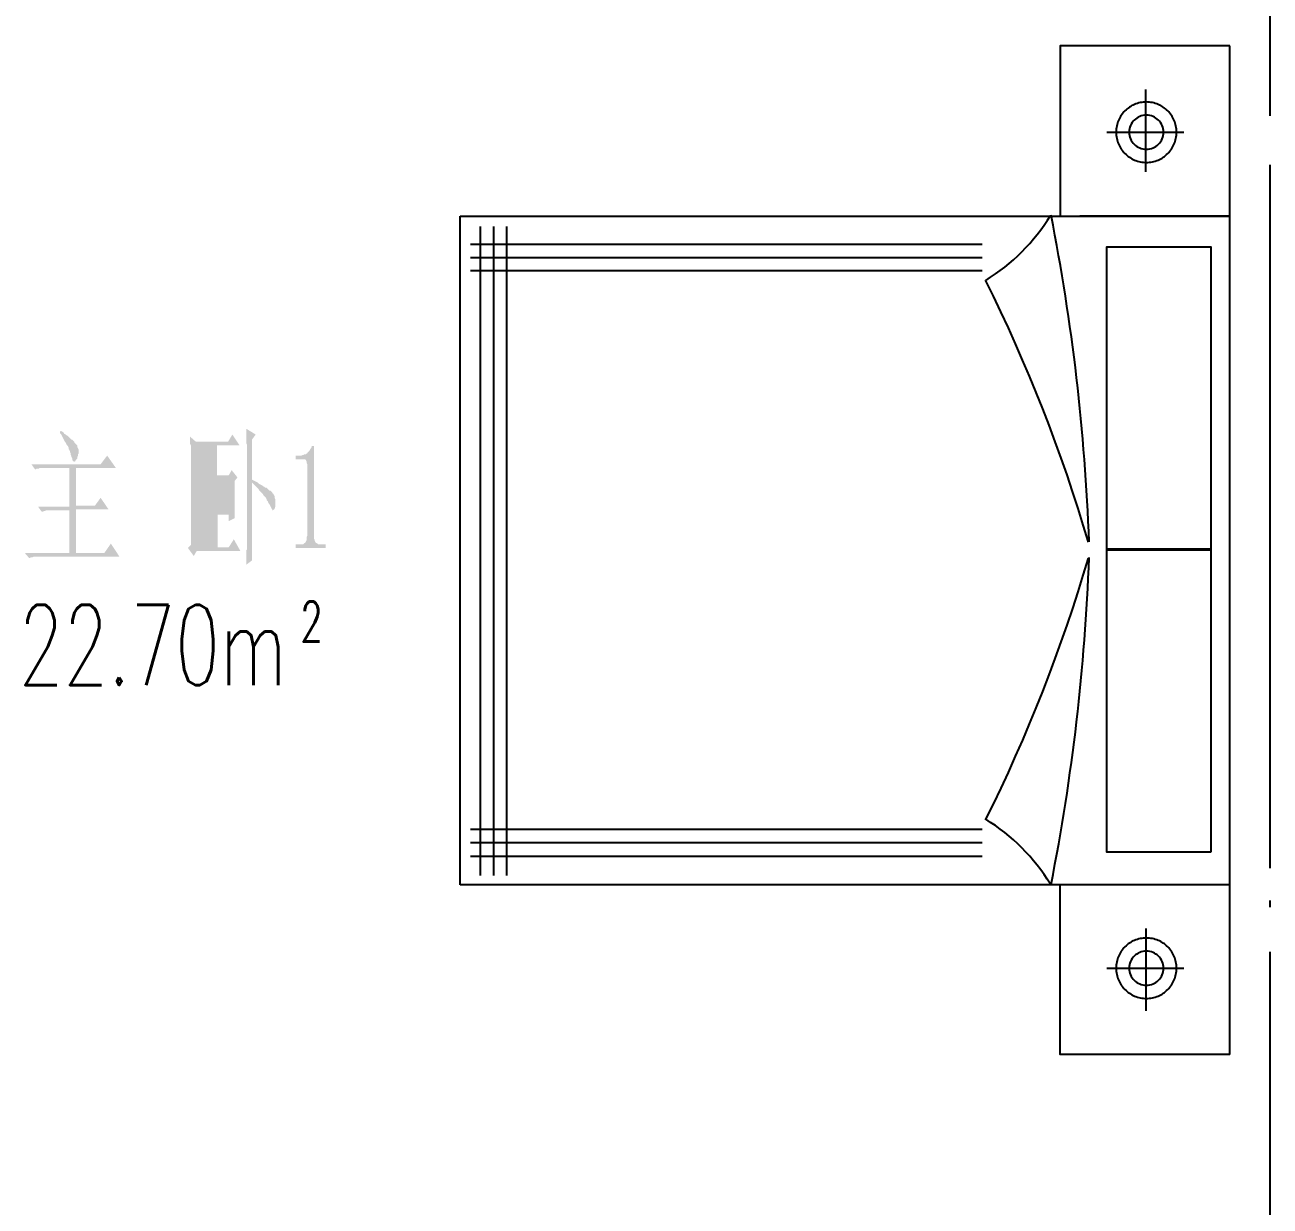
# Model space of a CAD drawing. Header units: millimetres. Extents: x -1120 to 100154, y -9529 to 14223.
# Drawn here: x 9279 to 13001, y 25 to 3558 of the extents above; entities that cross this region are included whole.
import ezdxf

# ---------------------------------------------------------------- set-up
doc = ezdxf.new("R2010")
doc.units = ezdxf.units.MM
doc.linetypes.add('DOTE', pattern=[2.42, 2, -0.2, 0.02, -0.2])
for name, color, linetype in [('A-DOTE', 1, 'Continuous'), ('A-房间名称', 7, 'Continuous'), ('A-立面看线', 7, 'Continuous')]:
    doc.layers.add(name, color=color, linetype=linetype)
doc.styles.add('_TCH_WINDOW', font='SIMPLEX', dxfattribs={"bigfont": 'GBCBIG'})

msp = doc.modelspace()

# ---------------------------------------------------------------- hatches: boundary and pattern name
at = {"layer": 'A-立面看线'}
for points in [[(9942.6, 2298), (9942.6, 2302.3), (9940.4, 2306.7), (9940.4, 2308.8), (9940.4, 2313.2), (9940.4, 2317.5), (9940.4, 2321.9), (9940.4, 2326.2), (9940.4, 2332.8), (9940.4, 2337.1), (9940.4, 2341.5), (9940.4, 2348), (9940.4, 2350.2), (9968.7, 2332.8), (9957.8, 2317.5), (9957.8, 2197.9), (9962.2, 2195.7), (9966.5, 2193.5), (9970.9, 2191.3), (9975.2, 2189.2), (9979.6, 2184.8), (9983.9, 2182.6), (9988.3, 2180.4), (9990.5, 2178.3), (9994.8, 2176.1), (9997, 2173.9), (10001.3, 2173.9), (10003.5, 2171.7), (10005.7, 2169.6), (10007.9, 2167.4), (10010, 2165.2), (10012.2, 2165.2), (10014.4, 2163), (10016.6, 2160.9), (10016.6, 2160.9), (10018.7, 2158.7), (10018.7, 2156.5), (10020.9, 2156.5), (10020.9, 2156.5), (10023.1, 2152.2), (10025.3, 2147.8), (10025.3, 2143.5), (10027.5, 2139.1), (10027.5, 2134.8), (10027.5, 2132.6), (10027.5, 2130.4), (10027.5, 2128.2), (10027.5, 2123.9), (10027.5, 2117.3), (10027.5, 2117.3), (10025.3, 2110.8), (10023.1, 2108.6), (10020.9, 2106.5), (10020.9, 2106.5), (10018.7, 2106.5), (10018.7, 2108.6), (10016.6, 2110.8), (10014.4, 2115.2), (10012.2, 2119.5), (10010, 2123.9), (10007.9, 2126), (10005.7, 2130.4), (10005.7, 2132.6), (10003.5, 2134.8), (10001.3, 2136.9), (10001.3, 2139.1), (9999.2, 2143.5), (9997, 2145.6), (9994.8, 2147.8), (9992.6, 2150), (9990.5, 2154.3), (9988.3, 2156.5), (9986.1, 2158.7), (9981.8, 2163), (9979.6, 2165.2), (9977.4, 2169.6), (9975.2, 2171.7), (9970.9, 2176.1), (9968.7, 2178.3), (9964.3, 2182.6), (9962.2, 2184.8), (9957.8, 2189.2), (9957.8, 2189.2), (9957.8, 2006.4), (9957.8, 2004.2), (9957.8, 1999.8), (9957.8, 1995.5), (9957.8, 1991.1), (9957.8, 1986.8), (9957.8, 1982.4), (9957.8, 1978.1), (9957.8, 1973.7), (9957.8, 1969.4), (9957.8, 1962.8), (9957.8, 1958.5), (9957.8, 1956.3), (9940.4, 1943.3), (9940.4, 1949.8), (9940.4, 1954.1), (9940.4, 1958.5), (9940.4, 1965), (9940.4, 1969.4), (9940.4, 1973.7), (9940.4, 1978.1), (9940.4, 1982.4), (9940.4, 1986.8), (9942.6, 1989), (9942.6, 1993.3), (9942.6, 1995.5), (9942.6, 2298)], [(9385.5, 2343.7), (9389.9, 2341.5), (9394.2, 2339.3), (9396.4, 2335), (9400.7, 2332.8), (9402.9, 2330.6), (9407.3, 2328.4), (9409.4, 2326.2), (9413.8, 2321.9), (9416, 2319.7), (9418.1, 2317.5), (9420.3, 2317.5), (9422.5, 2315.4), (9424.7, 2313.2), (9426.8, 2311), (9426.8, 2308.8), (9429, 2306.7), (9429, 2306.7), (9433.4, 2302.3), (9435.6, 2300.1), (9435.6, 2295.8), (9437.7, 2291.4), (9439.9, 2287.1), (9439.9, 2284.9), (9439.9, 2280.5), (9439.9, 2276.2), (9437.7, 2274), (9437.7, 2269.7), (9435.6, 2265.3), (9435.6, 2261), (9431.2, 2256.6), (9429, 2252.3), (9426.8, 2252.3), (9426.8, 2250.1), (9424.7, 2252.3), (9422.5, 2254.4), (9420.3, 2256.6), (9420.3, 2261), (9418.1, 2265.3), (9418.1, 2267.5), (9416, 2271.8), (9416, 2274), (9416, 2276.2), (9413.8, 2280.5), (9413.8, 2282.7), (9411.6, 2287.1), (9409.4, 2289.3), (9409.4, 2293.6), (9407.3, 2298), (9405.1, 2300.1), (9402.9, 2304.5), (9400.7, 2308.8), (9398.6, 2311), (9396.4, 2315.4), (9394.2, 2319.7), (9392, 2324.1), (9389.9, 2328.4), (9387.7, 2332.8), (9383.3, 2337.1), (9383.3, 2339.3), (9385.5, 2343.7)], [(9905.6, 2121.7), (9905.6, 2117.3), (9905.6, 2113), (9905.6, 2108.6), (9905.6, 2104.3), (9905.6, 2099.9), (9905.6, 2095.6), (9905.6, 2091.2), (9905.6, 2084.7), (9905.6, 2082.5), (9888.2, 2073.8), (9888.2, 2093.4), (9855.5, 2093.4), (9855.5, 1995.5), (9888.2, 1995.5), (9903.4, 2019.4), (9923, 1984.6), (9792.4, 1984.6), (9783.7, 1969.4), (9766.3, 1993.3), (9775, 2002), (9775, 2278.4), (9775, 2282.7), (9775, 2287.1), (9775, 2291.4), (9775, 2295.8), (9775, 2300.1), (9772.8, 2304.5), (9772.8, 2308.8), (9772.8, 2313.2), (9772.8, 2317.5), (9772.8, 2321.9), (9772.8, 2326.2), (9790.3, 2311), (9886, 2311), (9899.1, 2332.8), (9920.8, 2300.1), (9853.4, 2300.1), (9853.4, 2210.9), (9888.2, 2210.9), (9896.9, 2226.1), (9914.3, 2204.4), (9905.6, 2193.5), (9905.6, 2121.7)], [(9790.3, 2300.1), (9790.3, 2210.9), (9838.1, 2210.9), (9838.1, 2300.1), (9790.3, 2300.1)], [(10142.8, 2298), (10142.8, 2030.3), (10142.8, 2025.9), (10142.8, 2021.6), (10145, 2017.2), (10145, 2015.1), (10147.1, 2010.7), (10147.1, 2010.7), (10149.3, 2008.5), (10153.7, 2006.4), (10155.8, 2004.2), (10158, 2004.2), (10162.4, 2004.2), (10164.5, 2004.2), (10177.6, 2004.2), (10177.6, 1993.3), (10088.4, 1993.3), (10088.4, 2004.2), (10099.3, 2004.2), (10103.6, 2004.2), (10105.8, 2004.2), (10110.1, 2004.2), (10112.3, 2006.4), (10114.5, 2008.5), (10116.7, 2008.5), (10116.7, 2010.7), (10118.8, 2012.9), (10121, 2017.2), (10121, 2021.6), (10121, 2025.9), (10123.2, 2030.3), (10123.2, 2030.3), (10123.2, 2243.6), (10121, 2247.9), (10121, 2252.3), (10118.8, 2256.6), (10116.7, 2258.8), (10114.5, 2258.8), (10110.1, 2258.8), (10110.1, 2258.8), (10088.4, 2258.8), (10088.4, 2269.7), (10099.3, 2269.7), (10103.6, 2269.7), (10105.8, 2269.7), (10110.1, 2271.8), (10112.3, 2271.8), (10114.5, 2274), (10118.8, 2274), (10121, 2276.2), (10123.2, 2276.2), (10123.2, 2278.4), (10125.4, 2280.5), (10127.6, 2282.7), (10129.7, 2284.9), (10131.9, 2289.3), (10134.1, 2291.4), (10136.3, 2295.8), (10136.3, 2298), (10142.8, 2298)], [(9298.5, 2243.6), (9505.2, 2243.6), (9524.8, 2269.7), (9550.9, 2232.7), (9431.2, 2232.7), (9431.2, 2119.5), (9487.8, 2119.5), (9505.2, 2143.5), (9529.1, 2108.6), (9431.2, 2108.6), (9431.2, 1978.1), (9516.1, 1978.1), (9535.7, 2006.4), (9561.8, 1967.2), (9320.2, 1967.2), (9318, 1967.2), (9313.7, 1967.2), (9311.5, 1967.2), (9307.2, 1967.2), (9305, 1967.2), (9300.6, 1965), (9298.5, 1965), (9296.3, 1965), (9291.9, 1962.8), (9291.9, 1962.8), (9278.9, 1978.1), (9411.6, 1978.1), (9411.6, 2106.5), (9359.4, 2106.5), (9355, 2106.5), (9352.9, 2106.5), (9348.5, 2106.5), (9346.3, 2106.5), (9342, 2106.5), (9339.8, 2104.3), (9335.5, 2104.3), (9333.3, 2102.1), (9331.1, 2102.1), (9328.9, 2102.1), (9318, 2117.3), (9411.6, 2117.3), (9411.6, 2232.7), (9339.8, 2232.7), (9335.5, 2232.7), (9333.3, 2232.7), (9328.9, 2232.7), (9326.7, 2232.7), (9322.4, 2232.7), (9320.2, 2230.5), (9315.9, 2230.5), (9313.7, 2230.5), (9311.5, 2228.3), (9309.3, 2228.3), (9298.5, 2243.6)], [(9790.3, 2200), (9790.3, 2104.3), (9888.2, 2104.3), (9888.2, 2200), (9790.3, 2200)], [(9790.3, 2093.4), (9790.3, 1995.5), (9840.3, 1995.5), (9840.3, 2093.4), (9790.3, 2093.4)]]:
    msp.add_hatch(color=256, dxfattribs=at).paths.add_polyline_path(points)

# ---------------------------------------------------------------- linework, layer by layer
at = {"layer": 'A-DOTE', "linetype": 'DOTE', "ltscale": 1000}
msp.add_line((13001.1, -3700.5), (13001.1, 14221.2), dxfattribs=at)
at = {"layer": 'A-立面看线'}
for points in [[(13000, 3784.2), (13000, 3285.9)], [(12880.3, 3494.8), (12373.3, 3494.8), (12373.3, 2985.6)], [(12880.3, 2985.6), (12880.3, 3494.8)], [(12630.1, 3118.3), (12630.1, 3364.2)], [(12631.2, 3327.3), (12626.5, 3327.1), (12621.9, 3326.8), (12617.4, 3326.2), (12613, 3325.4), (12608.6, 3324.4), (12604.3, 3323.2), (12600.1, 3321.8), (12596, 3320.2), (12592, 3318.3), (12588.1, 3316.4), (12584.3, 3314.2), (12580.7, 3311.8), (12577.1, 3309.3), (12573.7, 3306.6), (12570.4, 3303.8), (12567.3, 3300.8), (12564.3, 3297.7), (12561.5, 3294.4), (12558.8, 3291), (12556.3, 3287.4), (12553.9, 3283.8), (12551.7, 3280), (12549.7, 3276.1), (12547.9, 3272.1), (12546.3, 3268), (12544.9, 3263.8), (12543.7, 3259.5), (12542.7, 3255.1), (12541.9, 3250.7), (12541.3, 3246.2), (12541, 3241.6), (12540.8, 3236.9), (12541, 3232.3), (12541.3, 3227.7), (12541.9, 3223.2), (12542.7, 3218.7), (12543.7, 3214.4), (12544.9, 3210.1), (12546.3, 3205.9), (12547.9, 3201.8), (12549.7, 3197.8), (12551.7, 3193.9), (12553.9, 3190.1), (12556.3, 3186.5), (12558.8, 3182.9), (12561.5, 3179.5), (12564.3, 3176.2), (12567.3, 3173.1), (12570.4, 3170.1), (12573.7, 3167.3), (12577.1, 3164.6), (12580.7, 3162.1), (12584.3, 3159.7), (12588.1, 3157.5), (12592, 3155.5), (12596, 3153.7), (12600.1, 3152.1), (12604.3, 3150.7), (12608.6, 3149.5), (12613, 3148.5), (12617.4, 3147.7), (12621.9, 3147.1), (12626.5, 3146.8), (12631.2, 3146.6), (12635.8, 3146.8), (12640.4, 3147.1), (12644.9, 3147.7), (12649.4, 3148.5), (12653.7, 3149.5), (12658, 3150.7), (12662.2, 3152.1), (12666.3, 3153.7), (12670.3, 3155.5), (12674.2, 3157.5), (12678, 3159.7), (12681.6, 3162.1), (12685.2, 3164.6), (12688.6, 3167.3), (12691.9, 3170.1), (12695, 3173.1), (12698, 3176.2), (12700.8, 3179.5), (12703.5, 3182.9), (12706, 3186.5), (12708.4, 3190.1), (12710.6, 3193.9), (12712.6, 3197.8), (12714.4, 3201.8), (12716, 3205.9), (12717.4, 3210.1), (12718.6, 3214.4), (12719.6, 3218.7), (12720.4, 3223.2), (12721, 3227.7), (12721.3, 3232.3), (12721.5, 3236.9), (12721.3, 3241.6), (12721, 3246.2), (12720.4, 3250.7), (12719.6, 3255.1), (12718.6, 3259.5), (12717.4, 3263.8), (12716, 3268), (12714.4, 3272.1), (12712.6, 3276.1), (12710.6, 3280), (12708.4, 3283.8), (12706, 3287.4), (12703.5, 3291), (12700.8, 3294.4), (12698, 3297.7), (12695, 3300.8), (12691.9, 3303.8), (12688.6, 3306.6), (12685.2, 3309.3), (12681.6, 3311.8), (12678, 3314.2), (12674.2, 3316.4), (12670.3, 3318.3), (12666.3, 3320.2), (12662.2, 3321.8), (12658, 3323.2), (12653.7, 3324.4), (12649.4, 3325.4), (12644.9, 3326.2), (12640.4, 3326.8), (12635.8, 3327.1), (12631.2, 3327.3)], [(12631.2, 3288.1), (12625.9, 3287.8), (12620.8, 3287), (12615.9, 3285.8), (12611.2, 3284.1), (12606.8, 3281.9), (12602.6, 3279.3), (12598.6, 3276.4), (12595, 3273.1), (12591.7, 3269.5), (12588.7, 3265.5), (12586.2, 3261.3), (12584, 3256.8), (12582.3, 3252.2), (12581.1, 3247.2), (12580.3, 3242.2), (12580, 3236.9), (12580.3, 3231.7), (12581.1, 3226.6), (12582.3, 3221.7), (12584, 3217), (12586.2, 3212.6), (12588.7, 3208.4), (12591.7, 3204.4), (12595, 3200.8), (12598.6, 3197.5), (12602.6, 3194.5), (12606.8, 3192), (12611.2, 3189.8), (12615.9, 3188.1), (12620.8, 3186.8), (12625.9, 3186.1), (12631.2, 3185.8), (12636.4, 3186.1), (12641.5, 3186.8), (12646.4, 3188.1), (12651.1, 3189.8), (12655.5, 3192), (12659.7, 3194.5), (12663.7, 3197.5), (12667.3, 3200.8), (12670.6, 3204.4), (12673.6, 3208.4), (12676.1, 3212.6), (12678.3, 3217), (12680, 3221.7), (12681.3, 3226.6), (12682, 3231.7), (12682.3, 3236.9), (12682, 3242.2), (12681.3, 3247.2), (12680, 3252.2), (12678.3, 3256.8), (12676.1, 3261.3), (12673.6, 3265.5), (12670.6, 3269.5), (12667.3, 3273.1), (12663.7, 3276.4), (12659.7, 3279.3), (12655.5, 3281.9), (12651.1, 3284.1), (12646.4, 3285.8), (12641.5, 3287), (12636.4, 3287.8), (12631.2, 3288.1)], [(12743.2, 3235.9), (12512.6, 3235.9)], [(12373.3, 3155.3), (12373.3, 3155.3)], [(13000, 3035.7), (13000, 2535.2)], [(10580.2, 985.8), (10580.2, 2985.6)], [(10580.2, 2985.6), (12880.3, 2985.6)], [(12151, 2793.9), (12165.7, 2803.2), (12180.1, 2812.9), (12194.1, 2823), (12207.9, 2833.5), (12221.3, 2844.4), (12234.3, 2855.7), (12247, 2867.3), (12259.4, 2879.4), (12271.4, 2891.8), (12283, 2904.5), (12294.2, 2917.7), (12305.1, 2931.1), (12315.5, 2944.9), (12325.5, 2959), (12335.2, 2973.4), (12344.4, 2988.1)], [(12460.3, 2011.9), (12459, 2042.6), (12457.7, 2073.4), (12456.1, 2104.2), (12454.4, 2134.9), (12452.6, 2165.6), (12450.6, 2196.4), (12448.5, 2227.1), (12446.2, 2257.8), (12443.8, 2288.4), (12441.2, 2319.1), (12438.5, 2349.8), (12435.6, 2380.4), (12432.5, 2411), (12429.3, 2441.6), (12426, 2472.2), (12422.5, 2502.8), (12418.9, 2533.4), (12415.1, 2563.9), (12411.2, 2594.4), (12407.1, 2624.9), (12402.8, 2655.4), (12398.5, 2685.9), (12393.9, 2716.3), (12389.2, 2746.8), (12384.4, 2777.2), (12379.4, 2807.5), (12374.3, 2837.9), (12369, 2868.2), (12363.6, 2898.5), (12358, 2928.8), (12352.3, 2959.1), (12346.4, 2989.3)], [(12880.3, 2985.6), (12432, 2985.6)], [(12880.3, 985.8), (12880.3, 2985.6)], [(10641.1, 1014.1), (10641.1, 2955.1)], [(10680.3, 1014.1), (10680.3, 2955.1)], [(10719.5, 1014.1), (10719.5, 2955.1)], [(12140.4, 2900.7), (10610.6, 2900.7)], [(12823.7, 1986.8), (12512.6, 1986.8), (12512.6, 2894.2), (12823.7, 2894.2), (12823.7, 1986.8)], [(12140.4, 2861.6), (10610.6, 2861.6)], [(12140.4, 2822.4), (10610.6, 2822.4)], [(12457.8, 2011.2), (12442.7, 2061.7), (12427.1, 2111.9), (12410.8, 2162), (12394.1, 2211.9), (12376.8, 2261.6), (12358.9, 2311.1), (12340.5, 2360.4), (12321.6, 2409.4), (12302.1, 2458.3), (12282, 2507), (12261.4, 2555.4), (12240.3, 2603.6), (12218.7, 2651.6), (12196.5, 2699.3), (12173.8, 2746.8), (12150.5, 2794)], [(13000, 2284.9), (13000, 1784.4)], [(12823.7, 1083.7), (12512.6, 1083.7), (12512.6, 1991.1), (12823.7, 1991.1), (12823.7, 1083.7)], [(12150.7, 1179.9), (12174, 1227.2), (12196.7, 1274.7), (12218.9, 1322.4), (12240.5, 1370.4), (12261.6, 1418.6), (12282.2, 1467), (12302.2, 1515.7), (12321.7, 1564.5), (12340.7, 1613.6), (12359.1, 1662.9), (12376.9, 1712.4), (12394.2, 1762.1), (12411, 1812), (12427.2, 1862.1), (12442.8, 1912.3), (12457.9, 1962.8)], [(12346.5, 987), (12352.4, 1017.3), (12358.1, 1047.5), (12363.7, 1077.8), (12369.1, 1108.1), (12374.4, 1138.4), (12379.5, 1168.8), (12384.5, 1199.2), (12389.3, 1229.6), (12394, 1260), (12398.5, 1290.4), (12402.9, 1320.9), (12407.2, 1351.4), (12411.2, 1381.9), (12415.2, 1412.4), (12419, 1442.9), (12422.6, 1473.5), (12426.1, 1504.1), (12429.4, 1534.7), (12432.6, 1565.3), (12435.6, 1595.9), (12438.5, 1626.6), (12441.2, 1657.2), (12443.8, 1687.9), (12446.3, 1718.6), (12448.5, 1749.3), (12450.7, 1780), (12452.7, 1810.7), (12454.5, 1841.4), (12456.2, 1872.2), (12457.7, 1902.9), (12459.1, 1933.7), (12460.3, 1964.5)], [(13000, 1534.1), (13000, 1035.8)], [(12344.3, 987.7), (12335.1, 1002.4), (12325.5, 1016.8), (12315.5, 1030.9), (12305, 1044.7), (12294.2, 1058.1), (12283, 1071.2), (12271.3, 1084), (12259.3, 1096.4), (12247, 1108.4), (12234.3, 1120.1), (12221.2, 1131.4), (12207.8, 1142.3), (12194.1, 1152.8), (12180, 1162.9), (12165.7, 1172.6), (12151, 1181.9)], [(12140.4, 1151.2), (10610.6, 1151.2)], [(12140.4, 1112), (10610.6, 1112)], [(12140.4, 1070.6), (10610.6, 1070.6)], [(12880.3, 985.8), (10580.2, 985.8)], [(12880.3, 478.7), (12373.3, 478.7), (12373.3, 985.8)], [(12880.3, 478.7), (12880.3, 985.8), (12460.3, 985.8)], [(12631.2, 826.9), (12626.5, 826.8), (12621.9, 826.5), (12617.4, 825.9), (12613, 825.1), (12608.6, 824.1), (12604.3, 822.9), (12600.1, 821.4), (12596, 819.8), (12592, 818), (12588.1, 816), (12584.3, 813.8), (12580.7, 811.5), (12577.1, 809), (12573.7, 806.3), (12570.4, 803.5), (12567.3, 800.5), (12564.3, 797.3), (12561.5, 794.1), (12558.8, 790.6), (12556.3, 787.1), (12553.9, 783.4), (12551.7, 779.7), (12549.7, 775.8), (12547.9, 771.8), (12546.3, 767.7), (12544.9, 763.5), (12543.7, 759.2), (12542.7, 754.8), (12541.9, 750.4), (12541.3, 745.8), (12541, 741.3), (12540.8, 736.6), (12541, 732), (12541.3, 727.4), (12541.9, 722.9), (12542.7, 718.4), (12543.7, 714), (12544.9, 709.8), (12546.3, 705.6), (12547.9, 701.5), (12549.7, 697.5), (12551.7, 693.6), (12553.9, 689.8), (12556.3, 686.1), (12558.8, 682.6), (12561.5, 679.2), (12564.3, 675.9), (12567.3, 672.8), (12570.4, 669.8), (12573.7, 666.9), (12577.1, 664.2), (12580.7, 661.7), (12584.3, 659.4), (12588.1, 657.2), (12592, 655.2), (12596, 653.4), (12600.1, 651.8), (12604.3, 650.4), (12608.6, 649.1), (12613, 648.1), (12617.4, 647.3), (12621.9, 646.8), (12626.5, 646.4), (12631.2, 646.3), (12635.8, 646.4), (12640.4, 646.8), (12644.9, 647.3), (12649.4, 648.1), (12653.7, 649.1), (12658, 650.4), (12662.2, 651.8), (12666.3, 653.4), (12670.3, 655.2), (12674.2, 657.2), (12678, 659.4), (12681.6, 661.7), (12685.2, 664.2), (12688.6, 666.9), (12691.9, 669.8), (12695, 672.8), (12698, 675.9), (12700.8, 679.2), (12703.5, 682.6), (12706, 686.1), (12708.4, 689.8), (12710.6, 693.6), (12712.6, 697.5), (12714.4, 701.5), (12716, 705.6), (12717.4, 709.8), (12718.6, 714), (12719.6, 718.4), (12720.4, 722.9), (12721, 727.4), (12721.3, 732), (12721.5, 736.6), (12721.3, 741.3), (12721, 745.8), (12720.4, 750.4), (12719.6, 754.8), (12718.6, 759.2), (12717.4, 763.5), (12716, 767.7), (12714.4, 771.8), (12712.6, 775.8), (12710.6, 779.7), (12708.4, 783.4), (12706, 787.1), (12703.5, 790.6), (12700.8, 794.1), (12698, 797.3), (12695, 800.5), (12691.9, 803.5), (12688.6, 806.3), (12685.2, 809), (12681.6, 811.5), (12678, 813.8), (12674.2, 816), (12670.3, 818), (12666.3, 819.8), (12662.2, 821.4), (12658, 822.9), (12653.7, 824.1), (12649.4, 825.1), (12644.9, 825.9), (12640.4, 826.5), (12635.8, 826.8), (12631.2, 826.9)], [(12630.1, 855.2), (12630.1, 609.3)], [(12373.3, 818.2), (12373.3, 818.2)], [(12631.2, 787.7), (12625.9, 787.5), (12620.8, 786.7), (12615.9, 785.4), (12611.2, 783.7), (12606.8, 781.6), (12602.6, 779), (12598.6, 776.1), (12595, 772.8), (12591.7, 769.1), (12588.7, 765.2), (12586.2, 761), (12584, 756.5), (12582.3, 751.8), (12581.1, 746.9), (12580.3, 741.8), (12580, 736.6), (12580.3, 731.4), (12581.1, 726.3), (12582.3, 721.4), (12584, 716.7), (12586.2, 712.2), (12588.7, 708), (12591.7, 704.1), (12595, 700.4), (12598.6, 697.1), (12602.6, 694.2), (12606.8, 691.6), (12611.2, 689.5), (12615.9, 687.8), (12620.8, 686.5), (12625.9, 685.7), (12631.2, 685.5), (12636.4, 685.7), (12641.5, 686.5), (12646.4, 687.8), (12651.1, 689.5), (12655.5, 691.6), (12659.7, 694.2), (12663.7, 697.1), (12667.3, 700.4), (12670.6, 704.1), (12673.6, 708), (12676.1, 712.2), (12678.3, 716.7), (12680, 721.4), (12681.3, 726.3), (12682, 731.4), (12682.3, 736.6), (12682, 741.8), (12681.3, 746.9), (12680, 751.8), (12678.3, 756.5), (12676.1, 761), (12673.6, 765.2), (12670.6, 769.1), (12667.3, 772.8), (12663.7, 776.1), (12659.7, 779), (12655.5, 781.6), (12651.1, 783.7), (12646.4, 785.4), (12641.5, 786.7), (12636.4, 787.5), (12631.2, 787.7)], [(13000, 785.6), (13000, 285.1)], [(12743.2, 735.5), (12512.6, 735.5)]]:
    msp.add_lwpolyline(points, dxfattribs=at)

# ---------------------------------------------------------------- texts
at = {"layer": 'A-房间名称', "style": '_TCH_WINDOW', "width": 0.65}
for s, height, p in [('2', 120, (10102.2, 1713.3)), ('22.70m', 240, (9260.2, 1583.3))]:
    msp.add_text(s, height=height, dxfattribs=at).set_placement(p)

doc.saveas('drawing.dxf')
